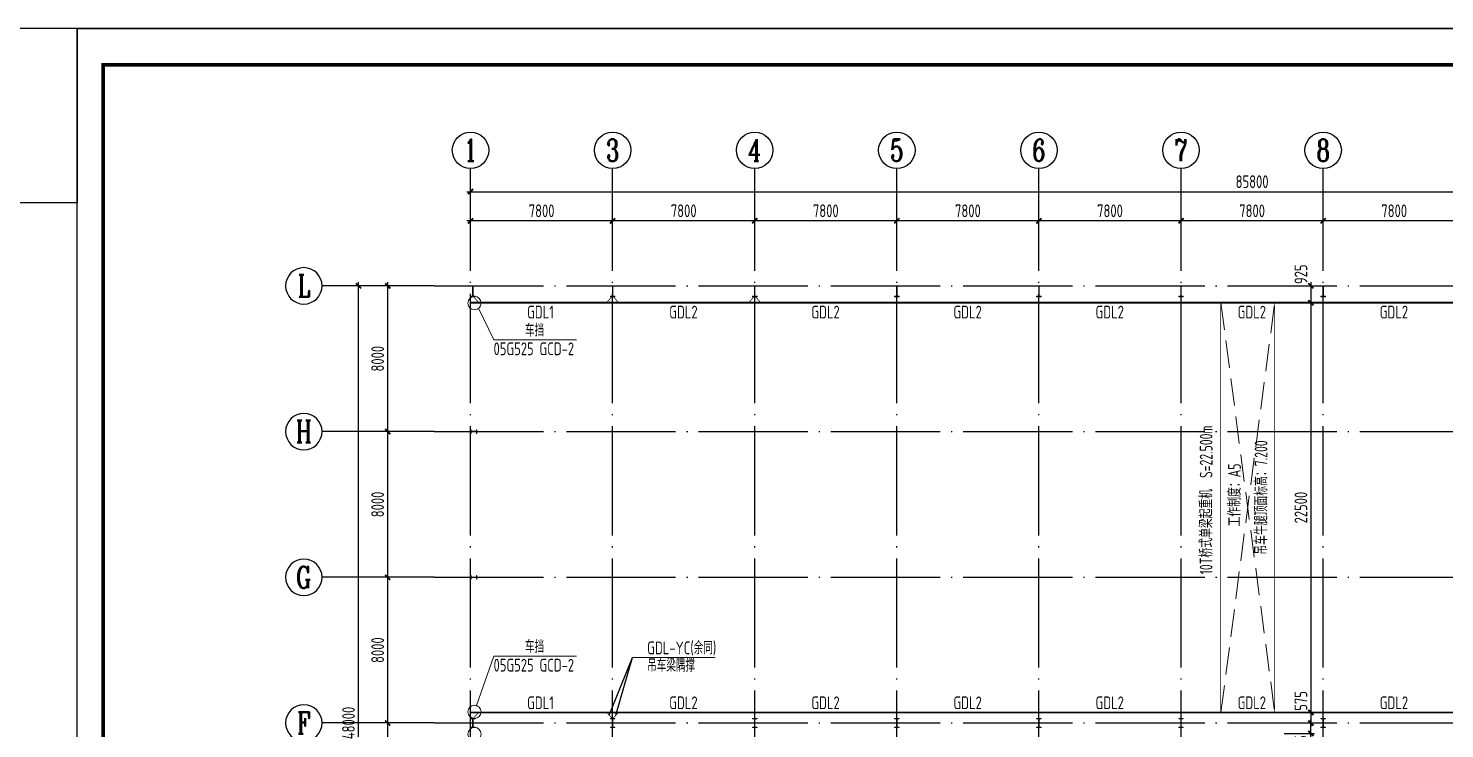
# Model space of a CAD drawing. Extents: x -2746917 to -971774, y -3334247 to -3250358.
# Drawn here: x -2022292 to -1983420, y -3293399 to -3274173 of the extents above; entities that cross this region are included whole.
import ezdxf
from ezdxf.enums import TextEntityAlignment as Align

# ---------------------------------------------------------------- set-up
doc = ezdxf.new("R2010")
doc.units = 0
doc.header["$LTSCALE"] = 1000
doc.header["$MEASUREMENT"] = 0
doc.header["$PDMODE"] = 35
doc.linetypes.add('DASH', pattern=[0.35, 0.25, -0.1])
doc.linetypes.add('DOTE', pattern=[2.42, 2, -0.2, 0.02, -0.2])
doc.layers.get('0').update_dxf_attribs({"linetype": 'CONTINUOUS'})
doc.layers.get('Defpoints').update_dxf_attribs({"linetype": 'CONTINUOUS'})
for name, color, linetype in [('AXIS', 253, 'DOTE'), ('COLU', 7, 'CONTINUOUS'), ('DIM', 3, 'CONTINUOUS'), ('NUM', 7, 'CONTINUOUS'), ('PUB_TITLE', 4, 'CONTINUOUS'), ('REIN', 1, 'CONTINUOUS'), ('TEXT', 7, 'CONTINUOUS')]:
    doc.layers.add(name, color=color, linetype=linetype)
doc.layers.add('yichutu', color=7, linetype='CONTINUOUS', true_color=0xffffff, plot=False)
doc.styles.add('TSSD_Axis', font='Complex.shx', dxfattribs={"width": 0.7, "bigfont": 'hztxt.shx'})
doc.styles.add('TSSD_Dimension', font='tssdeng.shx', dxfattribs={"width": 0.75, "bigfont": 'Hztxt.shx'})
doc.styles.add('TSSD_Rein', font='Tssdeng.shx', dxfattribs={"width": 0.75, "bigfont": 'hztxt.shx'})
doc.dimstyles.new('TSSD_200_100', dxfattribs={"dimtxt": 350, "dimasz": 100, "dimexe": 100, "dimexo": 250, "dimgap": 100, "dimtad": 1, "dimdec": 0, "dimlfac": 2, "dimzin": 0, "dimdsep": 46, "dimtxsty": 'TSSD_Dimension', "dimblk": 'ARCHTICK', "dimcen": 0, "dimdle": 100, "dimclrt": 7, "dimadec": 0, "dimazin": 0, "dimtfac": 1, "dimtdec": 0, "dimtix": 1, "dimtmove": 2, "dimatfit": 3, "dimfxl": 1, "dimtolj": 1, "dimtzin": 0, "dimarcsym": 0})

# ---------------------------------------------------------------- blocks, each defined once
blk = doc.blocks.new('ts_axno')
at = {"color": 0, "linetype": 'ByBlock', "lineweight": -2}
blk.add_circle((0, 0), 0.5, dxfattribs=at)
at = {"color": 0, "linetype": 'ByBlock', "lineweight": -2, "style": 'TSSD_Axis', "width": 0.7}
blk.add_attdef('A', text='', height=0.6, dxfattribs=at).set_placement((0, 0), align=Align.MIDDLE_CENTER)
blk = doc.blocks.new('_ArchTick')
at = {"color": 0, "const_width": 0.5}
blk.add_lwpolyline([(-0.71, -0.71), (0.71, 0.71)], dxfattribs=at)
blk = doc.blocks.new('*D1772')
at = {"layer": 'Defpoints', "color": 0, "ltscale": 1.5}
for p in [(-1986755, -3279458), (-1986755, -3280243), (-1982855, -3280243)]:
    blk.add_point(p, dxfattribs=at)
at = {"layer": 'DIM', "color": 0, "lineweight": -2, "ltscale": 1.5}
for p, q in [((-1982755, -3279458), (-1986855, -3279458)), ((-1986755, -3279993), (-1986755, -3279358)), ((-1982855, -3279993), (-1982855, -3279358))]:
    blk.add_line(p, q, dxfattribs=at)
at = {"layer": 'DIM', "color": 0, "lineweight": -2, "ltscale": 1.5, "xscale": 100, "yscale": 100, "zscale": 100, "rotation": 180}
blk.add_blockref('_ArchTick', (-1986755, -3279458), dxfattribs=at)
at = {"layer": 'DIM', "color": 0, "lineweight": -2, "ltscale": 1.5, "xscale": 100, "yscale": 100, "zscale": 100}
blk.add_blockref('_ArchTick', (-1982855, -3279458), dxfattribs=at)
at = {"layer": 'DIM', "color": 7, "ltscale": 1.5, "insert": (-1984805, -3279183), "char_height": 350, "attachment_point": 5, "style": 'TSSD_Dimension'}
blk.add_mtext('\\A1;7800', dxfattribs=at)
blk = doc.blocks.new('*D1773')
at = {"layer": 'Defpoints', "color": 0, "ltscale": 1.5}
for p in [(-1990655, -3279458), (-1990655, -3280243), (-1986755, -3280243)]:
    blk.add_point(p, dxfattribs=at)
at = {"layer": 'DIM', "color": 0, "lineweight": -2, "ltscale": 1.5}
for p, q in [((-1986655, -3279458), (-1990755, -3279458)), ((-1990655, -3279993), (-1990655, -3279358)), ((-1986755, -3279993), (-1986755, -3279358))]:
    blk.add_line(p, q, dxfattribs=at)
at = {"layer": 'DIM', "color": 0, "lineweight": -2, "ltscale": 1.5, "xscale": 100, "yscale": 100, "zscale": 100, "rotation": 180}
blk.add_blockref('_ArchTick', (-1990655, -3279458), dxfattribs=at)
at = {"layer": 'DIM', "color": 0, "lineweight": -2, "ltscale": 1.5, "xscale": 100, "yscale": 100, "zscale": 100}
blk.add_blockref('_ArchTick', (-1986755, -3279458), dxfattribs=at)
at = {"layer": 'DIM', "color": 7, "ltscale": 1.5, "insert": (-1988705, -3279183), "char_height": 350, "attachment_point": 5, "style": 'TSSD_Dimension'}
blk.add_mtext('\\A1;7800', dxfattribs=at)
blk = doc.blocks.new('*D1774')
at = {"layer": 'Defpoints', "color": 0, "ltscale": 1.5}
for p in [(-1994555, -3279458), (-1994555, -3280243), (-1990655, -3280243)]:
    blk.add_point(p, dxfattribs=at)
at = {"layer": 'DIM', "color": 0, "lineweight": -2, "ltscale": 1.5}
for p, q in [((-1990555, -3279458), (-1994655, -3279458)), ((-1994555, -3279993), (-1994555, -3279358)), ((-1990655, -3279993), (-1990655, -3279358))]:
    blk.add_line(p, q, dxfattribs=at)
at = {"layer": 'DIM', "color": 0, "lineweight": -2, "ltscale": 1.5, "xscale": 100, "yscale": 100, "zscale": 100, "rotation": 180}
blk.add_blockref('_ArchTick', (-1994555, -3279458), dxfattribs=at)
at = {"layer": 'DIM', "color": 0, "lineweight": -2, "ltscale": 1.5, "xscale": 100, "yscale": 100, "zscale": 100}
blk.add_blockref('_ArchTick', (-1990655, -3279458), dxfattribs=at)
at = {"layer": 'DIM', "color": 7, "ltscale": 1.5, "insert": (-1992605, -3279183), "char_height": 350, "attachment_point": 5, "style": 'TSSD_Dimension'}
blk.add_mtext('\\A1;7800', dxfattribs=at)
blk = doc.blocks.new('*D1775')
at = {"layer": 'Defpoints', "color": 0, "ltscale": 1.5}
for p in [(-1998455, -3279458), (-1998455, -3280243), (-1994555, -3280243)]:
    blk.add_point(p, dxfattribs=at)
at = {"layer": 'DIM', "color": 0, "lineweight": -2, "ltscale": 1.5}
for p, q in [((-1994455, -3279458), (-1998555, -3279458)), ((-1998455, -3279993), (-1998455, -3279358)), ((-1994555, -3279993), (-1994555, -3279358))]:
    blk.add_line(p, q, dxfattribs=at)
at = {"layer": 'DIM', "color": 0, "lineweight": -2, "ltscale": 1.5, "xscale": 100, "yscale": 100, "zscale": 100, "rotation": 180}
blk.add_blockref('_ArchTick', (-1998455, -3279458), dxfattribs=at)
at = {"layer": 'DIM', "color": 0, "lineweight": -2, "ltscale": 1.5, "xscale": 100, "yscale": 100, "zscale": 100}
blk.add_blockref('_ArchTick', (-1994555, -3279458), dxfattribs=at)
at = {"layer": 'DIM', "color": 7, "ltscale": 1.5, "insert": (-1996505, -3279183), "char_height": 350, "attachment_point": 5, "style": 'TSSD_Dimension'}
blk.add_mtext('\\A1;7800', dxfattribs=at)
blk = doc.blocks.new('*D1776')
at = {"layer": 'Defpoints', "color": 0, "ltscale": 1.5}
for p in [(-2002355, -3279458), (-2002355, -3280243), (-1998455, -3280243)]:
    blk.add_point(p, dxfattribs=at)
at = {"layer": 'DIM', "color": 0, "lineweight": -2, "ltscale": 1.5}
for p, q in [((-1998355, -3279458), (-2002455, -3279458)), ((-2002355, -3279993), (-2002355, -3279358)), ((-1998455, -3279993), (-1998455, -3279358))]:
    blk.add_line(p, q, dxfattribs=at)
at = {"layer": 'DIM', "color": 0, "lineweight": -2, "ltscale": 1.5, "xscale": 100, "yscale": 100, "zscale": 100, "rotation": 180}
blk.add_blockref('_ArchTick', (-2002355, -3279458), dxfattribs=at)
at = {"layer": 'DIM', "color": 0, "lineweight": -2, "ltscale": 1.5, "xscale": 100, "yscale": 100, "zscale": 100}
blk.add_blockref('_ArchTick', (-1998455, -3279458), dxfattribs=at)
at = {"layer": 'DIM', "color": 7, "ltscale": 1.5, "insert": (-2000405, -3279183), "char_height": 350, "attachment_point": 5, "style": 'TSSD_Dimension'}
blk.add_mtext('\\A1;7800', dxfattribs=at)
blk = doc.blocks.new('*D1777')
at = {"layer": 'Defpoints', "color": 0, "ltscale": 1.5}
for p in [(-2006255, -3279458), (-2006255, -3280243), (-2002355, -3280243)]:
    blk.add_point(p, dxfattribs=at)
at = {"layer": 'DIM', "color": 0, "lineweight": -2, "ltscale": 1.5}
for p, q in [((-2002255, -3279458), (-2006355, -3279458)), ((-2006255, -3279993), (-2006255, -3279358)), ((-2002355, -3279993), (-2002355, -3279358))]:
    blk.add_line(p, q, dxfattribs=at)
at = {"layer": 'DIM', "color": 0, "lineweight": -2, "ltscale": 1.5, "xscale": 100, "yscale": 100, "zscale": 100, "rotation": 180}
blk.add_blockref('_ArchTick', (-2006255, -3279458), dxfattribs=at)
at = {"layer": 'DIM', "color": 0, "lineweight": -2, "ltscale": 1.5, "xscale": 100, "yscale": 100, "zscale": 100}
blk.add_blockref('_ArchTick', (-2002355, -3279458), dxfattribs=at)
at = {"layer": 'DIM', "color": 7, "ltscale": 1.5, "insert": (-2004305, -3279183), "char_height": 350, "attachment_point": 5, "style": 'TSSD_Dimension'}
blk.add_mtext('\\A1;7800', dxfattribs=at)
blk = doc.blocks.new('*D1778')
at = {"layer": 'Defpoints', "color": 0, "ltscale": 1.5}
for p in [(-2010155, -3279458), (-2010155, -3280243), (-2006255, -3280243)]:
    blk.add_point(p, dxfattribs=at)
at = {"layer": 'DIM', "color": 0, "lineweight": -2, "ltscale": 1.5}
for p, q in [((-2006155, -3279458), (-2010255, -3279458)), ((-2010155, -3279993), (-2010155, -3279358)), ((-2006255, -3279993), (-2006255, -3279358))]:
    blk.add_line(p, q, dxfattribs=at)
at = {"layer": 'DIM', "color": 0, "lineweight": -2, "ltscale": 1.5, "xscale": 100, "yscale": 100, "zscale": 100, "rotation": 180}
blk.add_blockref('_ArchTick', (-2010155, -3279458), dxfattribs=at)
at = {"layer": 'DIM', "color": 0, "lineweight": -2, "ltscale": 1.5, "xscale": 100, "yscale": 100, "zscale": 100}
blk.add_blockref('_ArchTick', (-2006255, -3279458), dxfattribs=at)
at = {"layer": 'DIM', "color": 7, "ltscale": 1.5, "insert": (-2008205, -3279183), "char_height": 350, "attachment_point": 5, "style": 'TSSD_Dimension'}
blk.add_mtext('\\A1;7800', dxfattribs=at)
blk = doc.blocks.new('*D1779')
at = {"layer": 'Defpoints', "color": 0, "ltscale": 1.5}
for p in [(-1967255, -3278658), (-2010155, -3280243), (-1967255, -3280243)]:
    blk.add_point(p, dxfattribs=at)
at = {"layer": 'DIM', "color": 0, "lineweight": -2, "ltscale": 1.5}
for p, q in [((-2010255, -3278658), (-1967155, -3278658)), ((-2010155, -3279993), (-2010155, -3278558)), ((-1967255, -3279993), (-1967255, -3278558))]:
    blk.add_line(p, q, dxfattribs=at)
at = {"layer": 'DIM', "color": 0, "lineweight": -2, "ltscale": 1.5, "xscale": 100, "yscale": 100, "zscale": 100, "rotation": 180}
blk.add_blockref('_ArchTick', (-2010155, -3278658), dxfattribs=at)
at = {"layer": 'DIM', "color": 0, "lineweight": -2, "ltscale": 1.5, "xscale": 100, "yscale": 100, "zscale": 100}
blk.add_blockref('_ArchTick', (-1967255, -3278658), dxfattribs=at)
at = {"layer": 'DIM', "color": 7, "ltscale": 1.5, "insert": (-1988705, -3278383), "char_height": 350, "attachment_point": 5, "style": 'TSSD_Dimension'}
blk.add_mtext('\\A1;85800', dxfattribs=at)
blk = doc.blocks.new('*D1780')
at = {"layer": 'Defpoints', "color": 0, "ltscale": 1.5}
for p in [(-2011155, -3281243), (-2012430, -3285243), (-2011155, -3285243)]:
    blk.add_point(p, dxfattribs=at)
at = {"layer": 'DIM', "color": 0, "lineweight": -2, "ltscale": 1.5}
for p, q in [((-2012430, -3281143), (-2012430, -3285343)), ((-2011405, -3281243), (-2012530, -3281243)), ((-2011405, -3285243), (-2012530, -3285243))]:
    blk.add_line(p, q, dxfattribs=at)
at = {"layer": 'DIM', "color": 0, "lineweight": -2, "ltscale": 1.5, "xscale": 100, "yscale": 100, "zscale": 100}
for p, rotation in [((-2012430, -3281243), 90), ((-2012430, -3285243), 270)]:
    blk.add_blockref('_ArchTick', p, dxfattribs=dict(at, rotation=rotation))
at = {"layer": 'DIM', "color": 7, "ltscale": 1.5, "insert": (-2012705, -3283243), "char_height": 350, "attachment_point": 5, "rotation": 90, "style": 'TSSD_Dimension'}
blk.add_mtext('\\A1;8000', dxfattribs=at)
blk = doc.blocks.new('*D1781')
at = {"layer": 'Defpoints', "color": 0, "ltscale": 1.5}
for p in [(-2011155, -3285243), (-2012430, -3289243), (-2011155, -3289243)]:
    blk.add_point(p, dxfattribs=at)
at = {"layer": 'DIM', "color": 0, "lineweight": -2, "ltscale": 1.5}
for p, q in [((-2011405, -3285243), (-2012530, -3285243)), ((-2012430, -3285143), (-2012430, -3289343)), ((-2011405, -3289243), (-2012530, -3289243))]:
    blk.add_line(p, q, dxfattribs=at)
at = {"layer": 'DIM', "color": 0, "lineweight": -2, "ltscale": 1.5, "xscale": 100, "yscale": 100, "zscale": 100}
for p, rotation in [((-2012430, -3285243), 90), ((-2012430, -3289243), 270)]:
    blk.add_blockref('_ArchTick', p, dxfattribs=dict(at, rotation=rotation))
at = {"layer": 'DIM', "color": 7, "ltscale": 1.5, "insert": (-2012705, -3287243), "char_height": 350, "attachment_point": 5, "rotation": 90, "style": 'TSSD_Dimension'}
blk.add_mtext('\\A1;8000', dxfattribs=at)
blk = doc.blocks.new('*D1782')
at = {"layer": 'Defpoints', "color": 0, "ltscale": 1.5}
for p in [(-2011155, -3289243), (-2012430, -3293243), (-2011155, -3293243)]:
    blk.add_point(p, dxfattribs=at)
at = {"layer": 'DIM', "color": 0, "lineweight": -2, "ltscale": 1.5}
for p, q in [((-2011405, -3289243), (-2012530, -3289243)), ((-2012430, -3289143), (-2012430, -3293343)), ((-2011405, -3293243), (-2012530, -3293243))]:
    blk.add_line(p, q, dxfattribs=at)
at = {"layer": 'DIM', "color": 0, "lineweight": -2, "ltscale": 1.5, "xscale": 100, "yscale": 100, "zscale": 100}
for p, rotation in [((-2012430, -3289243), 90), ((-2012430, -3293243), 270)]:
    blk.add_blockref('_ArchTick', p, dxfattribs=dict(at, rotation=rotation))
at = {"layer": 'DIM', "color": 7, "ltscale": 1.5, "insert": (-2012705, -3291243), "char_height": 350, "attachment_point": 5, "rotation": 90, "style": 'TSSD_Dimension'}
blk.add_mtext('\\A1;8000', dxfattribs=at)
blk = doc.blocks.new('*D1783')
at = {"layer": 'Defpoints', "color": 0, "ltscale": 1.5}
for p in [(-2011155, -3293243), (-2012430, -3297243), (-2011155, -3297243)]:
    blk.add_point(p, dxfattribs=at)
at = {"layer": 'DIM', "color": 0, "lineweight": -2, "ltscale": 1.5}
for p, q in [((-2011405, -3293243), (-2012530, -3293243)), ((-2012430, -3293143), (-2012430, -3297343)), ((-2011405, -3297243), (-2012530, -3297243))]:
    blk.add_line(p, q, dxfattribs=at)
at = {"layer": 'DIM', "color": 0, "lineweight": -2, "ltscale": 1.5, "xscale": 100, "yscale": 100, "zscale": 100}
for p, rotation in [((-2012430, -3293243), 90), ((-2012430, -3297243), 270)]:
    blk.add_blockref('_ArchTick', p, dxfattribs=dict(at, rotation=rotation))
at = {"layer": 'DIM', "color": 7, "ltscale": 1.5, "insert": (-2012705, -3295243), "char_height": 350, "attachment_point": 5, "rotation": 90, "style": 'TSSD_Dimension'}
blk.add_mtext('\\A1;8000', dxfattribs=at)
blk = doc.blocks.new('*D1786')
at = {"layer": 'Defpoints', "color": 0, "ltscale": 1.5}
for p in [(-2013230, -3281243), (-2011155, -3281243), (-2011155, -3305243)]:
    blk.add_point(p, dxfattribs=at)
at = {"layer": 'DIM', "color": 0, "lineweight": -2, "ltscale": 1.5}
for p, q in [((-2013230, -3305343), (-2013230, -3281143)), ((-2011405, -3281243), (-2013330, -3281243)), ((-2011405, -3305243), (-2013330, -3305243))]:
    blk.add_line(p, q, dxfattribs=at)
at = {"layer": 'DIM', "color": 0, "lineweight": -2, "ltscale": 1.5, "xscale": 100, "yscale": 100, "zscale": 100}
for p, rotation in [((-2013230, -3281243), 90), ((-2013230, -3305243), 270)]:
    blk.add_blockref('_ArchTick', p, dxfattribs=dict(at, rotation=rotation))
at = {"layer": 'DIM', "color": 7, "ltscale": 1.5, "insert": (-2013505, -3293243), "char_height": 350, "attachment_point": 5, "rotation": 90, "style": 'TSSD_Dimension'}
blk.add_mtext('\\A1;48000', dxfattribs=at)
blk = doc.blocks.new('*D1788')
at = {"layer": 'Defpoints', "color": 0, "ltscale": 1.5}
for p in [(-1988078, -3281243), (-1988078, -3281705), (-1987091, -3281705)]:
    blk.add_point(p, dxfattribs=at)
at = {"layer": 'DIM', "color": 0, "lineweight": -2, "ltscale": 1.5}
for p, q in [((-1987091, -3281143), (-1987091, -3281805)), ((-1987828, -3281243), (-1986991, -3281243)), ((-1987828, -3281705), (-1986991, -3281705))]:
    blk.add_line(p, q, dxfattribs=at)
at = {"layer": 'DIM', "color": 0, "lineweight": -2, "ltscale": 1.5, "xscale": 100, "yscale": 100, "zscale": 100}
for p, rotation in [((-1987091, -3281243), 90), ((-1987091, -3281705), 270)]:
    blk.add_blockref('_ArchTick', p, dxfattribs=dict(at, rotation=rotation))
at = {"layer": 'DIM', "color": 7, "ltscale": 1.5, "insert": (-1987366, -3280924), "char_height": 350, "attachment_point": 5, "rotation": 90, "style": 'TSSD_Dimension'}
blk.add_mtext('\\A1;925', dxfattribs=at)
blk = doc.blocks.new('*D1789')
at = {"layer": 'Defpoints', "color": 0, "ltscale": 1.5}
for p in [(-1988078, -3281705), (-1988078, -3292955), (-1987091, -3292955)]:
    blk.add_point(p, dxfattribs=at)
at = {"layer": 'DIM', "color": 0, "lineweight": -2, "ltscale": 1.5}
for p, q in [((-1987091, -3281605), (-1987091, -3293055)), ((-1987828, -3281705), (-1986991, -3281705)), ((-1987828, -3292955), (-1986991, -3292955))]:
    blk.add_line(p, q, dxfattribs=at)
at = {"layer": 'DIM', "color": 0, "lineweight": -2, "ltscale": 1.5, "xscale": 100, "yscale": 100, "zscale": 100}
for p, rotation in [((-1987091, -3281705), 90), ((-1987091, -3292955), 270)]:
    blk.add_blockref('_ArchTick', p, dxfattribs=dict(at, rotation=rotation))
at = {"layer": 'DIM', "color": 7, "ltscale": 1.5, "insert": (-1987366, -3287330), "char_height": 350, "attachment_point": 5, "rotation": 90, "style": 'TSSD_Dimension'}
blk.add_mtext('\\A1;22500', dxfattribs=at)
blk = doc.blocks.new('*D1790')
at = {"layer": 'Defpoints', "color": 0, "ltscale": 1.5}
for p in [(-1988078, -3292955), (-1988078, -3293243), (-1987091, -3293243)]:
    blk.add_point(p, dxfattribs=at)
at = {"layer": 'DIM', "color": 0, "lineweight": -2, "ltscale": 1.5}
for p, q in [((-1987091, -3292855), (-1987091, -3293343)), ((-1987828, -3292955), (-1986991, -3292955)), ((-1987828, -3293243), (-1986991, -3293243))]:
    blk.add_line(p, q, dxfattribs=at)
at = {"layer": 'DIM', "color": 0, "lineweight": -2, "ltscale": 1.5, "xscale": 100, "yscale": 100, "zscale": 100}
for p, rotation in [((-1987091, -3292955), 90), ((-1987091, -3293243), 270)]:
    blk.add_blockref('_ArchTick', p, dxfattribs=dict(at, rotation=rotation))
at = {"layer": 'DIM', "color": 7, "ltscale": 1.5, "insert": (-1987366, -3292636), "char_height": 350, "attachment_point": 5, "rotation": 90, "style": 'TSSD_Dimension'}
blk.add_mtext('\\A1;575', dxfattribs=at)
blk = doc.blocks.new('*D1793')
at = {"layer": 'Defpoints', "color": 0, "ltscale": 1.5}
for p in [(-1988078, -3293243), (-1987091, -3293243), (-1988078, -3293530)]:
    blk.add_point(p, dxfattribs=at)
at = {"layer": 'DIM', "color": 0, "lineweight": -2, "ltscale": 1.5}
for p, q in [((-1987828, -3293243), (-1986991, -3293243)), ((-1987091, -3293630), (-1987091, -3293143)), ((-1987828, -3293530), (-1986991, -3293530))]:
    blk.add_line(p, q, dxfattribs=at)
at = {"layer": 'DIM', "color": 0, "lineweight": -2, "ltscale": 1.5, "xscale": 100, "yscale": 100, "zscale": 100}
for p, rotation in [((-1987091, -3293243), 90), ((-1987091, -3293530), 270)]:
    blk.add_blockref('_ArchTick', p, dxfattribs=dict(at, rotation=rotation))
at = {"layer": 'DIM', "color": 7, "ltscale": 1.5, "insert": (-1987366, -3293850), "char_height": 350, "attachment_point": 5, "rotation": 90, "style": 'TSSD_Dimension'}
blk.add_mtext('\\A1;575', dxfattribs=at)
blk = doc.blocks.new('yct-743-420-74300-42000-100-2002.0')
at = {"layer": 'yichutu', "color": 7, "true_color": 0xffffff}
blk.add_lwpolyline([(0, 0), (0, 42000), (74300, 42000), (74300, 0)], close=True, dxfattribs=at)
blk = doc.blocks.new('A$C6B365CFD')
at = {"layer": 'PUB_TITLE'}
blk.add_lwpolyline([(-70467, -17093), (-70467, 24907), (3833, 24907), (3833, -17093)], close=True, dxfattribs=at)
at = {"layer": 'PUB_TITLE', "const_width": 100}
blk.add_lwpolyline([(2833, -16093), (2833, 23907), (-69753, 23907), (-69753, -16093), (2833, -16093)], dxfattribs=at)

msp = doc.modelspace()

# ---------------------------------------------------------------- linework, layer by layer
at = {"ltscale": 1.5}
msp.add_lwpolyline([(-2026356.84, -3274173.05), (-2020953.88, -3274173.05), (-2020953.88, -3278965.91), (-2026356.84, -3278965.91)], close=True, dxfattribs=at)
at = {"layer": 'AXIS', "ltscale": 1.5}
for p, q in [((-2010155.47, -3306242.81), (-2010155.47, -3280242.81)), ((-2006255.47, -3306242.81), (-2006255.47, -3280242.81)), ((-2002355.47, -3306242.81), (-2002355.47, -3280242.81)), ((-1998455.47, -3306242.81), (-1998455.47, -3280242.81)), ((-1994555.47, -3306242.81), (-1994555.47, -3280242.81)), ((-1990655.47, -3306242.81), (-1990655.47, -3280242.81)), ((-1986755.47, -3306242.81), (-1986755.47, -3280242.81)), ((-2011155.47, -3281242.81), (-1966255.47, -3281242.81)), ((-2011155.47, -3285242.81), (-1966255.47, -3285242.81)), ((-2011155.47, -3289242.81), (-1966255.47, -3289242.81)), ((-2011155.47, -3293242.81), (-1966255.47, -3293242.81))]:
    msp.add_line(p, q, dxfattribs=at)
at = {"layer": 'COLU', "lineweight": 5, "ltscale": 1.5}
for points in [[(-2010155.47, -3281242.81), (-2010155.47, -3281255.81), (-2010030.47, -3281255.81), (-2010030.47, -3281242.81)], [(-2010155.47, -3281529.81), (-2010155.47, -3281542.81), (-2010030.47, -3281542.81), (-2010030.47, -3281529.81)], [(-2010099.47, -3281255.81), (-2010099.47, -3281529.81), (-2010086.47, -3281529.81), (-2010086.47, -3281255.81)], [(-2006317.97, -3281242.81), (-2006317.97, -3281255.81), (-2006192.97, -3281255.81), (-2006192.97, -3281242.81)], [(-2006317.97, -3281529.81), (-2006317.97, -3281542.81), (-2006192.97, -3281542.81), (-2006192.97, -3281529.81)], [(-2006261.97, -3281255.81), (-2006261.97, -3281529.81), (-2006248.97, -3281529.81), (-2006248.97, -3281255.81)], [(-2002417.97, -3281242.81), (-2002417.97, -3281255.81), (-2002292.97, -3281255.81), (-2002292.97, -3281242.81)], [(-2002417.97, -3281529.81), (-2002417.97, -3281542.81), (-2002292.97, -3281542.81), (-2002292.97, -3281529.81)], [(-2002361.97, -3281255.81), (-2002361.97, -3281529.81), (-2002348.97, -3281529.81), (-2002348.97, -3281255.81)], [(-1998517.97, -3281242.81), (-1998517.97, -3281255.81), (-1998392.97, -3281255.81), (-1998392.97, -3281242.81)], [(-1998517.97, -3281529.81), (-1998517.97, -3281542.81), (-1998392.97, -3281542.81), (-1998392.97, -3281529.81)], [(-1998461.97, -3281255.81), (-1998461.97, -3281529.81), (-1998448.97, -3281529.81), (-1998448.97, -3281255.81)], [(-1994617.97, -3281242.81), (-1994617.97, -3281255.81), (-1994492.97, -3281255.81), (-1994492.97, -3281242.81)], [(-1994617.97, -3281529.81), (-1994617.97, -3281542.81), (-1994492.97, -3281542.81), (-1994492.97, -3281529.81)], [(-1994561.97, -3281255.81), (-1994561.97, -3281529.81), (-1994548.97, -3281529.81), (-1994548.97, -3281255.81)], [(-1990717.97, -3281242.81), (-1990717.97, -3281255.81), (-1990592.97, -3281255.81), (-1990592.97, -3281242.81)], [(-1990717.97, -3281529.81), (-1990717.97, -3281542.81), (-1990592.97, -3281542.81), (-1990592.97, -3281529.81)], [(-1990661.97, -3281255.81), (-1990661.97, -3281529.81), (-1990648.97, -3281529.81), (-1990648.97, -3281255.81)], [(-1986817.97, -3281242.81), (-1986817.97, -3281255.81), (-1986692.97, -3281255.81), (-1986692.97, -3281242.81)], [(-1986817.97, -3281529.81), (-1986817.97, -3281542.81), (-1986692.97, -3281542.81), (-1986692.97, -3281529.81)], [(-1986761.97, -3281255.81), (-1986761.97, -3281529.81), (-1986748.97, -3281529.81), (-1986748.97, -3281255.81)], [(-2010155.47, -3285192.81), (-2010142.47, -3285192.81), (-2010142.47, -3285292.81), (-2010155.47, -3285292.81)], [(-2010142.47, -3285236.31), (-2009993.47, -3285236.31), (-2009993.47, -3285249.31), (-2010142.47, -3285249.31)], [(-2009993.47, -3285192.81), (-2009980.47, -3285192.81), (-2009980.47, -3285292.81), (-2009993.47, -3285292.81)], [(-2010155.47, -3289192.81), (-2010142.47, -3289192.81), (-2010142.47, -3289292.81), (-2010155.47, -3289292.81)], [(-2010142.47, -3289236.31), (-2009993.47, -3289236.31), (-2009993.47, -3289249.31), (-2010142.47, -3289249.31)], [(-2009993.47, -3289192.81), (-2009980.47, -3289192.81), (-2009980.47, -3289292.81), (-2009993.47, -3289292.81)], [(-2010155.47, -3293130.81), (-2010155.47, -3293117.81), (-2010030.47, -3293117.81), (-2010030.47, -3293130.81)], [(-2010099.47, -3293354.81), (-2010099.47, -3293130.81), (-2010086.47, -3293130.81), (-2010086.47, -3293354.81)], [(-2006317.97, -3293130.81), (-2006317.97, -3293117.81), (-2006192.97, -3293117.81), (-2006192.97, -3293130.81)], [(-2006261.97, -3293354.81), (-2006261.97, -3293130.81), (-2006248.97, -3293130.81), (-2006248.97, -3293354.81)], [(-2002417.97, -3293130.81), (-2002417.97, -3293117.81), (-2002292.97, -3293117.81), (-2002292.97, -3293130.81)], [(-2002361.97, -3293354.81), (-2002361.97, -3293130.81), (-2002348.97, -3293130.81), (-2002348.97, -3293354.81)], [(-1998517.97, -3293130.81), (-1998517.97, -3293117.81), (-1998392.97, -3293117.81), (-1998392.97, -3293130.81)], [(-1998461.97, -3293354.81), (-1998461.97, -3293130.81), (-1998448.97, -3293130.81), (-1998448.97, -3293354.81)], [(-1994617.97, -3293130.81), (-1994617.97, -3293117.81), (-1994492.97, -3293117.81), (-1994492.97, -3293130.81)], [(-1994561.97, -3293354.81), (-1994561.97, -3293130.81), (-1994548.97, -3293130.81), (-1994548.97, -3293354.81)], [(-1990717.97, -3293130.81), (-1990717.97, -3293117.81), (-1990592.97, -3293117.81), (-1990592.97, -3293130.81)], [(-1990661.97, -3293354.81), (-1990661.97, -3293130.81), (-1990648.97, -3293130.81), (-1990648.97, -3293354.81)], [(-1986817.97, -3293130.81), (-1986817.97, -3293117.81), (-1986692.97, -3293117.81), (-1986692.97, -3293130.81)], [(-1986761.97, -3293354.81), (-1986761.97, -3293130.81), (-1986748.97, -3293130.81), (-1986748.97, -3293354.81)], [(-2010155.47, -3293367.81), (-2010155.47, -3293354.81), (-2010030.47, -3293354.81), (-2010030.47, -3293367.81)], [(-2006317.97, -3293367.81), (-2006317.97, -3293354.81), (-2006192.97, -3293354.81), (-2006192.97, -3293367.81)], [(-2002417.97, -3293367.81), (-2002417.97, -3293354.81), (-2002292.97, -3293354.81), (-2002292.97, -3293367.81)], [(-1998517.97, -3293367.81), (-1998517.97, -3293354.81), (-1998392.97, -3293354.81), (-1998392.97, -3293367.81)], [(-1994617.97, -3293367.81), (-1994617.97, -3293354.81), (-1994492.97, -3293354.81), (-1994492.97, -3293367.81)], [(-1990717.97, -3293367.81), (-1990717.97, -3293354.81), (-1990592.97, -3293354.81), (-1990592.97, -3293367.81)], [(-1986817.97, -3293367.81), (-1986817.97, -3293354.81), (-1986692.97, -3293354.81), (-1986692.97, -3293367.81)]]:
    msp.add_lwpolyline(points, close=True, dxfattribs=at)
at = {"layer": 'NUM', "ltscale": 1.5}
for p, q in [((-2010155.47, -3280242.81), (-2010155.47, -3278020.27)), ((-2006255.47, -3280242.81), (-2006255.47, -3278020.27)), ((-2002355.47, -3280242.81), (-2002355.47, -3278020.27)), ((-1998455.47, -3280242.81), (-1998455.47, -3278020.27)), ((-1994555.47, -3280242.81), (-1994555.47, -3278020.27)), ((-1990655.47, -3280242.81), (-1990655.47, -3278020.27)), ((-1986755.47, -3280242.81), (-1986755.47, -3278020.27)), ((-2011155.47, -3281242.81), (-2014230.47, -3281242.81)), ((-2011155.47, -3285242.81), (-2014230.47, -3285242.81)), ((-2011155.47, -3289242.81), (-2014230.47, -3289242.81)), ((-2006346.9, -3293027.81), (-2005705.87, -3291445.27)), ((-2006164.04, -3293027.81), (-2005705.87, -3291445.27)), ((-2011155.47, -3293242.81), (-2014230.47, -3293242.81))]:
    msp.add_line(p, q, dxfattribs=at)
at = {"layer": 'REIN', "color": 4, "linetype": 'DASH', "lineweight": 5, "ltscale": 3}
for p, q in [((-1989564.1, -3281705.31), (-1988084.25, -3292955.31)), ((-1989564.1, -3292955.31), (-1988084.25, -3281705.31))]:
    msp.add_line(p, q, dxfattribs=at)
at = {"layer": 'REIN', "color": 4, "linetype": 'ByBlock', "const_width": 20}
for points in [[(-2010067.97, -3281542.81), (-2009928.68, -3281705.31)], [(-2006280.47, -3281542.81), (-2006419.75, -3281705.31)], [(-2006230.47, -3281542.81), (-2006091.18, -3281705.31)], [(-2002380.47, -3281542.81), (-2002515.47, -3281700.31)], [(-2002330.47, -3281542.81), (-2002195.47, -3281700.31)], [(-2010078.68, -3293117.81), (-2009935.11, -3292950.31)], [(-2006269.75, -3293117.81), (-2006413.32, -3292950.31)], [(-2006241.18, -3293117.81), (-2006097.61, -3292950.31)]]:
    msp.add_lwpolyline(points, dxfattribs=at)
at = {"layer": 'REIN', "color": 4, "lineweight": 5, "const_width": 50}
for points in [[(-1967255.47, -3281705.31), (-2010155.47, -3281705.31)], [(-1967255.47, -3292955.31), (-2010155.47, -3292955.31)]]:
    msp.add_lwpolyline(points, dxfattribs=at)
at = {"layer": 'REIN', "color": 4, "linetype": 'DASH', "ltscale": 3, "const_width": 20}
msp.add_lwpolyline([(-1989564.1, -3292955.31), (-1988084.25, -3292955.31), (-1988084.25, -3281705.31), (-1989564.1, -3281705.31)], close=True, dxfattribs=at)
at = {"layer": 'TEXT', "lineweight": 5}
for p, q in [((-2009933.89, -3281859.04), (-2009514.63, -3282724.21)), ((-2007247.49, -3282724.21), (-2009514.63, -3282724.21)), ((-2009992.51, -3292764.43), (-2009514.63, -3291409.24)), ((-2007247.49, -3291409.24), (-2009514.63, -3291409.24)), ((-2003438.72, -3291445.27), (-2005705.87, -3291445.27))]:
    msp.add_line(p, q, dxfattribs=at)
at = {"layer": 'TEXT', "lineweight": 5, "ltscale": 1.5}
for centre in [(-2010046.17, -3281716.09), (-2010046.17, -3292938.1), (-2010046.17, -3293546.09)]:
    msp.add_circle(centre, 181.77, dxfattribs=at)

# ---------------------------------------------------------------- block references
at = {"ltscale": 1.5}
msp.add_blockref('A$C6B365CFD', (-1950487.18, -3299080.41), dxfattribs=at)
at = {"layer": 'NUM'}
ref = msp.add_blockref('ts_axno', (-2010155.47, -3277520.27), dxfattribs=dict(at, xscale=1000, yscale=1000, zscale=1000))
ref.add_attrib('1', '1', dxfattribs={"height": 600, "style": 'TSSD_Axis', "width": 0.7}).set_placement((-2010155.47, -3277520.27), align=Align.MIDDLE_CENTER)
ref = msp.add_blockref('ts_axno', (-2006255.47, -3277520.27), dxfattribs=dict(at, xscale=1000, yscale=1000, zscale=1000))
ref.add_attrib('3', '3', dxfattribs={"height": 600, "style": 'TSSD_Axis', "width": 0.7}).set_placement((-2006255.47, -3277520.27), align=Align.MIDDLE_CENTER)
ref = msp.add_blockref('ts_axno', (-2002355.47, -3277520.27), dxfattribs=dict(at, xscale=1000, yscale=1000, zscale=1000))
ref.add_attrib('4', '4', dxfattribs={"height": 600, "style": 'TSSD_Axis', "width": 0.7}).set_placement((-2002355.47, -3277520.27), align=Align.MIDDLE_CENTER)
ref = msp.add_blockref('ts_axno', (-1998455.47, -3277520.27), dxfattribs=dict(at, xscale=1000, yscale=1000, zscale=1000))
ref.add_attrib('5', '5', dxfattribs={"height": 600, "style": 'TSSD_Axis', "width": 0.7}).set_placement((-1998455.47, -3277520.27), align=Align.MIDDLE_CENTER)
ref = msp.add_blockref('ts_axno', (-1994555.47, -3277520.27), dxfattribs=dict(at, xscale=1000, yscale=1000, zscale=1000))
ref.add_attrib('6', '6', dxfattribs={"height": 600, "style": 'TSSD_Axis', "width": 0.7}).set_placement((-1994555.47, -3277520.27), align=Align.MIDDLE_CENTER)
ref = msp.add_blockref('ts_axno', (-1990655.47, -3277520.27), dxfattribs=dict(at, xscale=1000, yscale=1000, zscale=1000))
ref.add_attrib('7', '7', dxfattribs={"height": 600, "style": 'TSSD_Axis', "width": 0.7}).set_placement((-1990655.47, -3277520.27), align=Align.MIDDLE_CENTER)
ref = msp.add_blockref('ts_axno', (-1986755.47, -3277520.27), dxfattribs=dict(at, xscale=1000, yscale=1000, zscale=1000))
ref.add_attrib('8', '8', dxfattribs={"height": 600, "style": 'TSSD_Axis', "width": 0.7}).set_placement((-1986755.47, -3277520.27), align=Align.MIDDLE_CENTER)
ref = msp.add_blockref('ts_axno', (-2014730.47, -3281242.81), dxfattribs=dict(at, xscale=-1000, yscale=1000, zscale=1000))
ref.add_attrib('G', 'L', dxfattribs={"height": 600, "style": 'TSSD_Axis', "width": 0.7}).set_placement((-2014730.47, -3281242.81), align=Align.MIDDLE_CENTER)
ref = msp.add_blockref('ts_axno', (-2014730.47, -3285242.81), dxfattribs=dict(at, xscale=-1000, yscale=1000, zscale=1000))
ref.add_attrib('F', 'H', dxfattribs={"height": 600, "style": 'TSSD_Axis', "width": 0.7}).set_placement((-2014730.47, -3285242.81), align=Align.MIDDLE_CENTER)
ref = msp.add_blockref('ts_axno', (-2014730.47, -3289242.81), dxfattribs=dict(at, xscale=-1000, yscale=1000, zscale=1000))
ref.add_attrib('E', 'G', dxfattribs={"height": 600, "style": 'TSSD_Axis', "width": 0.7}).set_placement((-2014730.47, -3289242.81), align=Align.MIDDLE_CENTER)
ref = msp.add_blockref('ts_axno', (-2014730.47, -3293242.81), dxfattribs=dict(at, xscale=-1000, yscale=1000, zscale=1000))
ref.add_attrib('D', 'F', dxfattribs={"height": 600, "style": 'TSSD_Axis', "width": 0.7}).set_placement((-2014730.47, -3293242.81), align=Align.MIDDLE_CENTER)
at = {"layer": 'yichutu'}
msp.add_blockref('yct-743-420-74300-42000-100-2002.0', (-2020953.88, -3316173.05), dxfattribs=at)

# ---------------------------------------------------------------- texts
at = {"layer": 'TEXT', "lineweight": 5, "ltscale": 1.5, "style": 'TSSD_Rein', "width": 0.75}
for s, p in [('GDL1', (-2008602.66, -3282138.26)), ('GDL2', (-2004702.66, -3282138.26)), ('GDL2', (-2000802.66, -3282138.26)), ('GDL2', (-1996902.66, -3282138.26)), ('GDL2', (-1993002.66, -3282138.26)), ('GDL2', (-1989102.66, -3282138.26)), ('GDL2', (-1985202.66, -3282138.26)), ('车挡', (-2008660.97, -3282635.21)), ('05G525 GCD-2', (-2009524.17, -3283145.82)), ('车挡', (-2008660.97, -3291320.24)), ('GDL-YC(余同)', (-2005307.4, -3291356.27)), ('05G525 GCD-2', (-2009524.17, -3291830.85)), ('吊车梁隅撑', (-2005307.4, -3291838)), ('GDL1', (-2008602.66, -3292863.28)), ('GDL2', (-2004702.66, -3292863.28)), ('GDL2', (-2000802.66, -3292863.28)), ('GDL2', (-1996902.66, -3292863.28)), ('GDL2', (-1993002.66, -3292863.28)), ('GDL2', (-1989102.66, -3292863.28)), ('GDL2', (-1985202.66, -3292863.28))]:
    msp.add_text(s, height=350, dxfattribs=at).set_placement(p)
at = {"layer": 'TEXT', "lineweight": 5, "style": 'TSSD_Rein', "width": 0.7}
for s, p in [('10T桥式单梁起重机  S=22.500m', (-1989791.38, -3289163.34)), ('吊车牛腿顶面标高：7.200', (-1988283.62, -3288621.52)), ('工作制度：A5', (-1989013.99, -3287847.71))]:
    msp.add_text(s, height=350, rotation=90, dxfattribs=at).set_placement(p)

# ---------------------------------------------------------------- dimensions: what is measured, and where the dimension line sits
at = {"layer": 'DIM', "ltscale": 1.5}
for base, p1, p2, picture, middle in [((-1967255.47, -3278657.92), (-2010155.47, -3280242.81), (-1967255.47, -3280242.81), '*D1779', (-1988705.47, -3278382.92)), ((-2010155.47, -3279457.92), (-2006255.47, -3280242.81), (-2010155.47, -3280242.81), '*D1778', (-2008205.47, -3279182.92)), ((-2006255.47, -3279457.92), (-2002355.47, -3280242.81), (-2006255.47, -3280242.81), '*D1777', (-2004305.47, -3279182.92)), ((-2002355.47, -3279457.92), (-1998455.47, -3280242.81), (-2002355.47, -3280242.81), '*D1776', (-2000405.47, -3279182.92)), ((-1998455.47, -3279457.92), (-1994555.47, -3280242.81), (-1998455.47, -3280242.81), '*D1775', (-1996505.47, -3279182.92)), ((-1994555.47, -3279457.92), (-1990655.47, -3280242.81), (-1994555.47, -3280242.81), '*D1774', (-1992605.47, -3279182.92)), ((-1990655.47, -3279457.92), (-1986755.47, -3280242.81), (-1990655.47, -3280242.81), '*D1773', (-1988705.47, -3279182.92)), ((-1986755.47, -3279457.92), (-1982855.47, -3280242.81), (-1986755.47, -3280242.81), '*D1772', (-1984805.47, -3279182.92))]:
    dim = msp.add_linear_dim(base=base, p1=p1, p2=p2, dimstyle='TSSD_200_100', dxfattribs=at)
    dim.commit()
    dim.dimension.update_dxf_attribs({"geometry": picture, "text_midpoint": middle})
for base, p1, p2, angle, picture, middle in [((-1987090.78, -3281705.31), (-1988078.12, -3281242.81), (-1988078.12, -3281705.31), 90, '*D1788', (-1987365.78, -3280923.55)), ((-1987090.78, -3293242.81), (-1988078.12, -3292955.31), (-1988078.12, -3293242.81), 90, '*D1790', (-1987365.78, -3292636.05)), ((-1987090.78, -3293242.81), (-1988078.12, -3293530.31), (-1988078.12, -3293242.81), 270, '*D1793', (-1987365.78, -3293849.57))]:
    dim = msp.add_linear_dim(base=base, p1=p1, p2=p2, angle=angle, dimstyle='TSSD_200_100', dxfattribs=at)
    dim.commit()
    dim.dimension.update_dxf_attribs({"geometry": picture, "text_midpoint": middle, "dimtype": 160})
for base, p1, p2, picture, middle in [((-2013230.47, -3281242.81), (-2011155.47, -3305242.81), (-2011155.47, -3281242.81), '*D1786', (-2013505.47, -3293242.81)), ((-2012430.47, -3285242.81), (-2011155.47, -3281242.81), (-2011155.47, -3285242.81), '*D1780', (-2012705.47, -3283242.81)), ((-1987090.78, -3292955.31), (-1988078.12, -3281705.31), (-1988078.12, -3292955.31), '*D1789', (-1987365.78, -3287330.31)), ((-2012430.47, -3289242.81), (-2011155.47, -3285242.81), (-2011155.47, -3289242.81), '*D1781', (-2012705.47, -3287242.81)), ((-2012430.47, -3293242.81), (-2011155.47, -3289242.81), (-2011155.47, -3293242.81), '*D1782', (-2012705.47, -3291242.81)), ((-2012430.47, -3297242.81), (-2011155.47, -3293242.81), (-2011155.47, -3297242.81), '*D1783', (-2012705.47, -3295242.81))]:
    dim = msp.add_linear_dim(base=base, p1=p1, p2=p2, angle=90, dimstyle='TSSD_200_100', dxfattribs=at)
    dim.commit()
    dim.dimension.update_dxf_attribs({"geometry": picture, "text_midpoint": middle})

doc.saveas('drawing.dxf')
